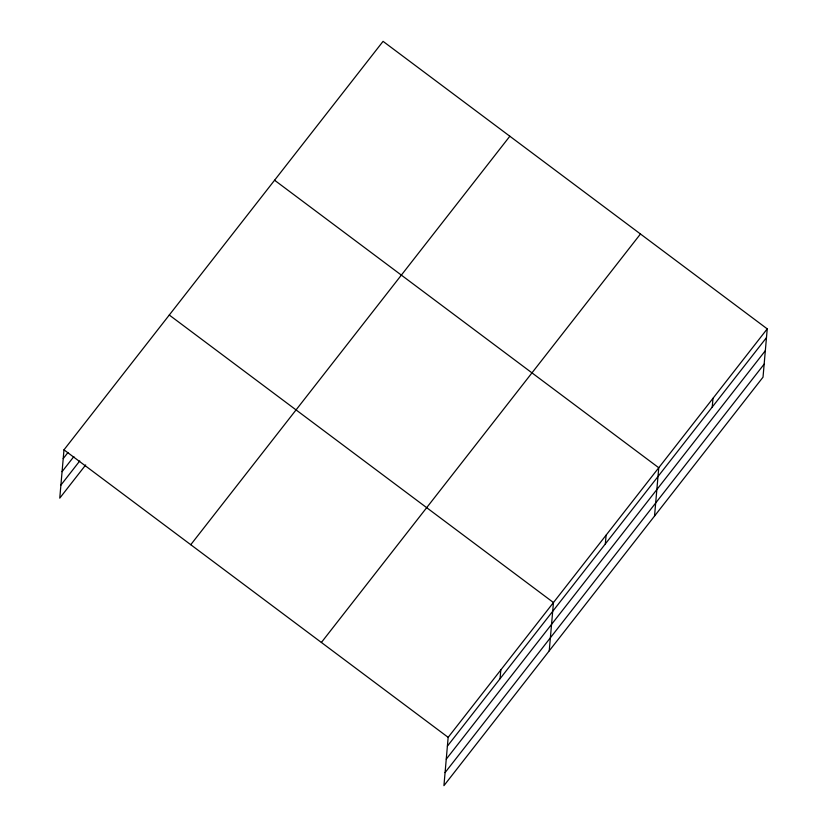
<?xml version="1.0" encoding="UTF-8"?>
<svg xmlns="http://www.w3.org/2000/svg" width="827" height="827" viewBox="0 0 827 827"><rect width="100%" height="100%" fill="white"/><g stroke="black" fill="none" stroke-linecap="round" stroke-linejoin="round"><path stroke-width="1.24" d="M767.239 328.867L448.162 737.343L443.934 785.65L763.021 377.174L767.239 328.867L383.066 41.35L63.979 449.826L59.761 498.133L85.688 464.939M500.046 678.729L500.811 669.942M549.231 650.849L553.459 602.542L169.277 315.035M605.333 543.928L606.108 535.152M654.529 516.048L658.757 467.751L274.574 180.234M712.233 407.091L712.998 398.304M63.214 458.613L67.928 452.576M62.077 471.659L73.861 456.566M60.898 485.098L79.754 460.949M190.758 544.714L509.845 136.228M321.383 642.465L640.46 233.989M447.397 746.13L766.474 337.643M446.249 759.176L765.337 350.689M445.071 772.604L764.158 364.128M63.979 449.826L448.162 737.343"/></g></svg>
